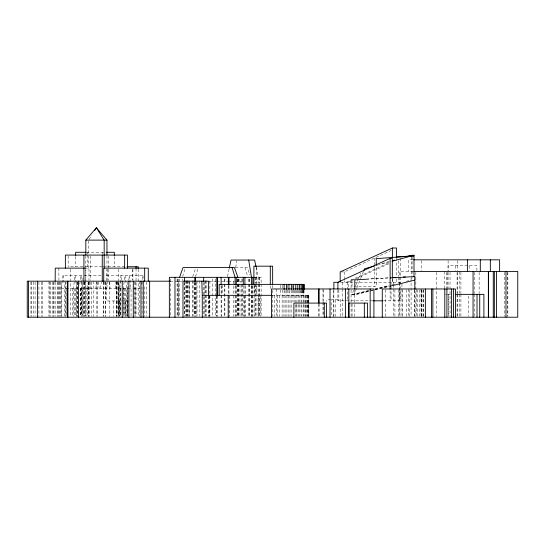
<?xml version="1.0" encoding="UTF-8"?>
<svg xmlns="http://www.w3.org/2000/svg" width="545" height="545" viewBox="0 0 545 545"><rect width="100%" height="100%" fill="white"/><g stroke="black" fill="none" stroke-linecap="round" stroke-linejoin="round"><path stroke-width="0.41" stroke-dasharray="2.73 2.04" d="M270.654 288.584L270.661 285.212M83.092 277.8L81.757 288.359L81.757 316.366M87.479 288.359L88.304 281.86M95.838 288.359L96.663 281.86M106.806 288.359L107.631 281.86M115.165 288.359L115.99 281.86M128.068 285.921L127.755 316.366M128.784 280.239L129.403 275.361L131.052 288.359L131.052 316.366M61.319 316.366L61.319 288.359L63.05 275.361L101.813 275.361M79.754 284.299L80.939 275.361L82.67 288.359L82.622 316.366M100.525 288.359L101.39 281.86M119.852 288.359L120.718 281.86M141.714 284.299L142.899 275.361L104.64 275.361M235.74 267.452L236.796 260.864M227.49 276.513L229.084 269.101M182.623 276.526L185.423 267.588M195.485 276.526L198.285 267.588M192.698 276.588L195.866 267.588M353.746 290.226L351.886 294.831L369.142 290.601M355.606 285.628L358.092 279.49M358.399 278.727L360.572 273.358M356.484 288.693L354.005 294.831L389.348 286.166M356.798 287.93L360.204 279.49M360.518 278.727L363.311 271.826M89.06 239.425L91.649 235.317M341.007 271.921L344.29 271.921L391.119 250.468M346.211 282.283L389.205 262.588M355.347 279.115L348.439 282.283L348.439 288.182M356.11 278.767L389.123 263.644M381.888 263.453L389.185 261.464M377.522 265.217L388.871 262.125M369.169 290.396L351.089 294.831L354.802 294.831L389.321 286.37M374.926 288.986L388.898 285.566M392.182 284.756L395.472 283.952M406.154 281.336L411.087 280.123M374.899 289.191L388.871 285.764M351.089 316.386L351.089 279.871L353.671 279.776M366.104 279.101L389.116 277.793M366.301 279.19L388.783 277.964M86.471 252.281L105.505 252.281M375.314 258.671L374.388 258.671L374.388 266.158M413.001 259.829L408.75 259.829L408.75 271.499M70.734 266.737L102.296 266.737M103.094 266.737L126.706 266.737M235.495 267.588L247.328 267.588L249.971 275.089M84.809 268.133L88.992 268.133L88.992 280.368M413.246 271.499L399.764 271.499L399.764 282.508M254.12 277.337L261.123 277.337L261.123 283.277M351.089 279.871L352.016 279.871L352.016 286.52L376.241 286.52L376.241 265.326M170.054 281.186L181.941 281.186M208.926 281.186L215.84 281.186M216.692 281.186L227.756 281.186M228.355 281.186L234.261 281.186M235.106 281.186L241.019 281.186L241.019 316.379M340.673 282.283L401.951 282.283M61.319 288.359L141.169 288.359M445.49 294.354L447.581 294.354M450.395 294.354L448.276 294.354L448.276 316.366M272.262 295.329L308.783 295.329L308.783 316.373M330.651 299.75L326.462 299.75L326.462 301.412M372.855 300.82L337.907 300.82L337.907 289.865M383.373 300.82L400.636 300.82L400.636 288.932M244.916 267.588L247.716 276.526M256.191 267.452L258.316 277.337L258.316 283.277M142.899 275.361L143.553 280.239M144.418 286.738L144.629 316.366M104.558 281.86L105.423 288.359M85.231 281.86L86.096 288.359L86.069 316.366M63.05 275.361L64.78 288.359L64.78 316.366M121.664 280.239L121.045 275.361L119.396 288.359L119.396 316.366M117.638 281.86L118.469 288.359M109.286 281.86L110.11 288.359M98.318 281.86L99.142 288.359M89.959 281.86L90.783 288.359M84.23 281.86L85.054 288.359L85.054 316.366M58.867 268.133L58.928 280.368M507.865 272.343L507.865 316.366M507.266 272.343L507.266 316.366M504.384 272.343L504.384 316.366M479.137 272.343L479.137 293.51M476.895 270.667L476.895 265.667L448.044 265.667L448.044 270.667M474.729 272.343L474.729 293.51M474.729 294.354L474.729 316.366M469.156 265.667L469.156 270.667M468.264 296.051L468.264 316.366M460.92 272.343L460.92 293.51M460.92 294.354L460.92 316.366M459.81 271.499L459.81 293.51M459.81 294.354L459.81 316.366M457.65 272.343L457.65 293.51M457.65 294.354L457.65 316.366M457.405 260.66L457.405 270.667M457.085 272.343L457.085 293.51M457.085 294.354L457.085 316.366M455.784 265.667L455.784 270.667M450.034 272.343L450.034 316.366M448.699 294.354L448.699 316.366M448.113 260.66L448.113 270.667M448.072 272.343L448.072 288.428M447.166 272.343L447.166 288.428M446.777 272.343L446.777 288.428M444.591 271.499L444.591 288.428M436.395 272.343L436.395 316.366M423.765 289.804L423.765 316.386M423.513 289.804L423.513 316.386M421.973 289.804L421.973 316.386M421.66 260.66L421.66 270.667M421.421 289.804L421.421 316.386M421.271 289.804L421.271 316.386M421.04 288.973L421.04 316.386M419.732 289.804L419.732 316.386M417.531 289.804L417.531 316.386M416.537 288.973L416.537 316.386M415.842 272.343L415.842 316.366M414.8 290.131L414.8 316.373M414.364 289.804L414.364 316.386M412.013 256.661L412.013 275.763M411.884 256.927L411.884 279.299M411.087 278.284L411.087 316.373M409.254 289.804L409.254 316.386M408.621 288.973L408.621 316.386M406.754 289.804L406.754 316.386M402.448 289.804L402.448 316.386M401.951 283.945L401.951 288.107M401.951 288.939L401.951 316.379M400.636 258.371L400.636 276.199M400.636 277.044L400.636 288.087M399.976 289.804L399.976 316.386M399.764 283.352L399.764 316.366M399.546 282.283L399.546 300.82M398.579 289.804L398.579 316.386M398.415 260.844L398.415 276.513M398.415 277.337L398.415 282.283M396.494 258.044L396.494 278.1M396.494 278.938L396.494 282.283M394.907 289.804L394.907 316.386M393.463 282.283L393.463 283.945M393.463 284.776L393.463 288.107M393.463 288.939L393.463 316.379M392.386 278.938L392.386 282.283M392.332 278.986L392.332 282.283M391.058 282.283L391.058 300.82M390.111 290.628L390.111 300.82M385.281 289.804L385.281 316.386M374.388 266.995L374.388 286.52M354.802 290.056L354.802 316.386M352.07 303.926L352.07 316.386M347.342 282.283L347.342 300.82M344.29 271.921L344.29 279.892M344.29 280.689L344.29 282.283M342.369 282.283L342.369 288.107M342.369 288.939L342.369 316.379M340.577 316.379L340.577 299.75L331.367 299.75L331.367 316.379M338.854 289.865L338.854 300.82M335.672 299.75L335.672 316.379M333.881 290.601L333.881 317.217M333.554 289.804L333.554 316.386M323.519 289.804L323.519 301.433M323.519 302.264L323.519 316.386M322.974 288.973L322.974 301.433M322.974 302.264L322.974 316.386M319.132 303.926L319.132 316.386M318.58 303.926L318.58 316.386M308.627 295.329L308.627 316.373M308.47 295.329L308.47 316.373M308.082 295.329L308.082 316.373M307.768 295.329L307.768 316.373M307.142 295.329L307.142 316.373M306.59 295.329L306.59 316.373M305.725 295.329L305.725 316.373M305.098 295.329L305.098 316.373M303.994 290.267L304.001 316.373M303.865 290.267L303.865 295.329M303.742 290.267L303.742 295.329M303.429 290.267L303.429 295.329M303.177 290.267L303.218 316.373M302.679 290.267L302.679 295.329M302.237 290.267L302.237 295.329M301.889 295.329L301.889 316.373M301.548 290.267L301.548 295.329M301.044 290.267L301.024 316.373M300.166 290.267L300.166 295.329M299.539 290.267L299.539 316.373M298.476 290.267L298.517 316.373M297.788 290.267L297.788 295.329M296.95 295.329L296.95 316.373M296.596 290.267L296.596 295.329M296.085 303.926L296.085 316.386M295.853 295.329L295.853 316.373M295.778 290.267L295.778 295.329M294.525 290.267L294.525 295.329M294.13 295.329L294.13 302.066M293.646 290.267L293.646 295.329M292.951 295.329L292.951 302.066M292.27 285.212L292.27 295.329M291.33 290.267L291.33 295.329M291.153 295.329L291.153 316.373M289.974 295.329L289.974 316.373M289.885 290.267L289.885 295.329M288.945 290.267L288.945 295.329M288.169 295.329L288.169 316.373M287.501 285.212L287.501 295.329M286.915 295.329L286.915 316.373M286.5 290.267L286.5 295.329M285.117 295.329L285.117 316.373M285.055 290.267L285.055 295.329M284.115 290.267L284.115 295.329M283.938 295.329L283.938 316.373M282.671 285.212L282.671 295.329M282.133 295.329L282.133 316.373M280.355 285.212L280.355 295.329M279.238 295.329L279.238 316.373M277.432 295.329L277.432 316.373M276.492 288.973L276.492 316.386M274.687 295.329L274.687 316.373M272.65 285.335L272.65 289.497M272.65 290.335L272.65 316.373M261.123 284.122L261.123 316.366M260.66 296.173L260.66 316.373M259.515 277.337L259.515 283.277M259.515 284.122L259.515 316.366M259.093 277.337L259.093 283.277M259.093 284.122L259.093 316.366M258.541 296.173L258.541 316.373M258.316 284.122L258.316 316.366M256.92 277.337L256.92 283.277M256.92 284.122L256.92 316.366M256.273 267.009L256.273 294.498M255.312 277.337L255.312 283.277M255.312 284.122L255.312 316.366M255.04 277.337L255.04 283.277M255.04 284.122L255.04 316.366M254.215 285.212L254.215 294.484M254.12 285.818L254.12 316.366M252.866 285.818L252.866 316.366M252.512 285.818L252.512 316.366M251.47 285.818L251.47 316.366M251.354 285.818L251.354 316.366M249.746 279.033L249.746 283.277M249.746 284.122L249.746 316.366M249.14 279.033L249.14 283.277M249.14 284.122L249.14 316.366M248.186 279.033L248.186 283.277M248.186 284.122L248.186 316.366M245.468 285.818L245.468 316.366M244.909 285.818L244.909 316.366M244.283 296.173L244.283 316.373M243.302 285.818L243.336 316.373M242.525 279.033L242.525 283.277M242.525 284.122L242.525 316.366M241.919 279.033L241.919 283.277M241.919 284.122L241.919 316.366M239.064 279.033L239.064 283.277M239.064 284.122L239.064 316.366M238.615 279.033L238.615 283.277M238.615 284.122L238.615 316.366M238.076 279.033L238.076 283.277M238.076 284.122L238.076 316.366M237.906 279.033L237.906 283.277M237.906 284.122L237.906 316.366M237.566 279.033L237.566 283.277M237.566 284.122L237.566 316.366M236.298 285.818L236.298 316.366M235.896 285.818L235.896 316.366M235.106 285.818L235.106 316.366M233.71 281.186L233.71 316.379M229.391 296.173L229.391 316.373M228.941 285.818L228.941 316.366M228.335 285.818L228.335 294.307M224.881 279.033L224.881 283.277M224.881 284.122L224.881 316.366M224.37 279.033L224.37 283.277M224.37 284.122L224.37 316.366M222.646 285.212L222.646 294.484M221.72 285.818L221.72 316.366M221.113 285.818L221.113 316.366M217.366 296.003L217.366 316.366M216.856 296.003L216.856 316.366M216.494 296.003L216.494 316.366M215.745 279.033L215.745 316.366M212.373 279.033L212.373 316.366M209.886 281.186L209.886 316.379M209.716 295.329L209.716 316.373M209.117 296.003L209.117 316.366M208.926 296.269L208.926 316.379M208.381 296.173L208.381 316.373M206.283 280.729L206.283 316.366M205.54 280.729L205.54 316.366M205.056 280.729L205.056 316.366M204.171 282.426L204.171 316.366M203.66 282.426L203.66 316.366M199.831 280.729L199.831 316.366M197.018 280.729L197.018 316.366M196.329 282.426L196.329 316.366M195.546 282.426L195.546 316.366M195.185 282.426L195.185 316.366M194.797 282.426L194.797 316.366M194.463 282.426L194.463 316.366M193.073 280.729L193.073 316.366M192.433 280.729L192.433 316.366M189.789 282.024L189.789 316.379M189.251 280.729L189.251 316.366M188.114 280.729L188.114 316.366M187.882 280.729L187.882 316.366M187.46 280.729L187.46 316.366M186.724 280.729L186.724 316.366M186.553 280.729L186.553 316.366M185.341 280.729L185.341 316.366M184.591 282.426L184.591 316.366M184.312 282.426L184.312 316.366M182.323 279.033L182.323 280.729M179.366 279.033L179.4 316.379M178.44 281.186L178.44 316.379M178.242 279.033L178.242 316.366M177.738 279.033L177.738 316.366M177.098 279.033L177.125 316.366M170.742 279.033L170.742 316.366M146.55 282.024L146.55 316.379M142.041 282.024L142.041 316.379M139.241 281.186L139.241 316.379M138.178 269.257L138.178 316.373M136.046 268.419L136.046 316.373M135.201 282.024L135.201 316.379M135.058 288.359L135.058 316.366M134.765 282.024L134.765 316.379M132.925 269.257L132.925 280.198M132.34 269.257L132.34 280.198M128.007 316.4L128.007 300.963L106.52 300.963L106.513 269.237M127.809 282.024L127.809 316.379M127.264 288.359L127.278 316.4M126.74 316.366L126.74 288.359L125.009 275.361L123.279 288.359L123.347 316.366M125.786 288.359L125.786 316.366M125.527 300.963L125.527 316.4M125.009 300.963L125.009 316.4M124.314 288.359L124.314 316.366M123.661 288.359L123.661 316.366M120.622 288.359L120.622 316.366M120.397 288.359L120.397 316.366M119.982 300.963L119.982 316.4M119.709 300.963L119.696 316.4M118.912 282.024L118.912 316.379M118.728 282.024L118.728 316.379M118.633 269.257L118.633 317.217M118.599 288.359L118.599 316.366M117.386 282.024L117.386 316.379M116.678 281.186L116.678 316.379M116.535 282.024L116.535 316.379M116.351 282.024L116.351 316.379M114.327 256.531L114.327 266.737M113.51 300.963L113.51 316.4M109.817 282.024L109.817 316.379M108.796 255.925L108.796 268.556M108.796 269.4L108.796 280.341M107.331 268.951L107.331 280.368M106.963 255.898L106.963 267.316M105.546 282.024L105.546 316.379M105.362 282.024L105.362 316.379M103.782 281.881L103.782 316.373M103.53 281.881L103.53 316.373M102.296 252.281L102.296 253.977M97.058 282.024L97.058 316.379M96.983 282.024L96.983 316.379M93.638 281.186L93.638 316.379M91.519 282.024L91.519 316.379M90.456 255.925L90.456 280.341M89.796 282.024L89.796 316.379M88.855 282.024L88.855 316.379M88.624 240.945L88.624 255.08M88.624 255.898L88.624 268.133M88.317 282.024L88.317 316.379M88.154 282.024L88.154 316.379M87.677 252.281L87.677 253.977M87.677 254.828L87.677 266.737M87.677 288.359L87.677 316.366M85.831 255.898L85.838 316.373M85.381 268.133L85.381 280.368M84.223 282.024L84.223 316.379M83.998 282.024L83.998 316.379M83.603 282.024L83.603 316.379M82.935 288.359L82.935 316.366M81.409 282.024L81.409 316.379M81.089 288.359L81.089 316.366M80.755 288.359L80.755 316.366M80.605 288.359L80.605 316.366M77.349 282.024L77.349 316.379M77.179 282.024L77.179 316.379M76.886 282.024L76.886 316.379M76.695 316.366L76.695 288.359L75.046 275.361L73.398 288.359L73.398 316.366M75.748 288.359L75.748 316.366M75.646 256.531L75.646 266.737M74.215 288.359L74.215 316.366M72.267 288.359L72.267 316.366M70.734 269.257L70.734 316.373M68.152 255.898L68.152 267.316M66.17 288.359L66.17 316.366M65.972 281.186L65.972 316.379M65.747 282.024L65.747 316.379M61.129 282.024L61.129 316.379M60.72 282.024L60.72 316.379M59.514 282.024L59.514 316.379M58.928 282.024L58.928 316.379M58.049 282.024L58.049 316.379M57.729 282.024L57.729 316.379M55.161 282.024L55.161 316.379M53.962 282.024L53.962 316.379M53.798 282.024L53.798 316.379M52.177 282.024L52.177 316.379M50.699 282.024L50.699 316.379M49.827 282.024L49.827 316.379M48.948 281.186L48.948 316.379M42.456 282.024L42.456 316.379M41.515 282.024L41.515 316.379M38.927 282.024L38.927 316.379M35.091 282.024L35.091 316.379M33.286 282.024L33.286 316.379M31.637 282.024L31.637 316.379M30.936 282.024L30.936 316.379"/><path stroke-width="0.82" d="M55.161 281.186L55.263 268.133L84.543 268.133M208.381 295.329L208.646 281.186L182.984 281.186L182.984 317.217M229.261 268.276L231.032 260.047L254.597 260.047L256.014 266.634M179.571 277.337L183.004 267.588L234.466 267.588L237.906 277.337M363.617 271.056L364.55 268.76L374.279 266.103M94.673 230.528L96.397 227.783L106.963 240.113L106.963 255.08M85.831 255.08L85.831 240.113L96.397 227.783L104.177 240.113L104.177 268.133M396.494 257.206L396.494 248.009L392.386 248.009L340.182 271.921L340.182 281.486M392.332 278.161L392.332 258.371L390.111 258.371L337.907 282.283L337.907 289.02M393.04 260.83L394.58 260.128M407.83 256.375L411.884 255.271L414.002 255.271L414.002 276.812M392.114 261.239L414.002 255.271M390.145 286.166L414.8 280.123M396.126 257.029L413.873 255.83L376.241 258.671L376.241 265.326M393.34 277.562L395.288 277.507M403.484 277.01L405.323 276.955M365.784 279.272L354.802 279.871L354.802 289.204M390.295 277.93L414.8 276.594L414.8 289.395M85.831 240.113L106.963 240.113M86.076 252.281L75.646 252.281L75.646 255.68M106.302 252.281L114.327 252.281L114.327 255.68M413.594 259.829L499.629 259.829L499.629 271.499M127.142 266.737L138.178 266.737L138.178 268.419M413.853 271.499L517.75 271.499L517.75 317.217L27.25 317.217L27.25 281.186L170.054 281.186M413.873 276.594L414.8 276.594M254.488 277.337L169.352 277.337L169.352 317.217M338.97 282.283L333.881 282.283L333.881 288.939M455.504 294.354L483.899 294.354L483.899 317.217M201.841 281.186L202.27 295.329L272.023 295.329M373.27 300.82L382.536 300.82M232.054 267.588L235.106 277.337L235.106 284.974M248.704 260.047L251.47 277.337L251.47 284.974M505.985 271.499L505.985 317.217M496.475 271.499L496.475 317.217M494.329 271.499L494.329 317.217M493.273 271.499L493.273 317.217M490.337 259.829L490.337 271.499M488.477 271.499L488.477 317.217M488.361 271.499L488.361 317.217M480.302 259.829L480.302 271.499M479.729 294.354L479.729 317.217M477.018 294.354L477.018 317.217M473.067 271.499L473.06 317.217M467.399 259.829L467.399 271.499M455.45 317.217L455.45 288.973L382.277 288.973L382.277 317.217M453.413 288.973L453.413 317.217M451.621 288.973L451.621 317.217M446.907 288.973L446.907 317.217M444.781 288.973L444.781 317.217M432.859 288.973L432.859 317.217M431.497 288.973L431.497 317.217M425.379 288.973L425.379 317.217M392.386 248.009L392.386 257.206M390.111 258.371L390.111 288.932M373.918 317.217L373.918 288.973L271.553 288.973L271.553 317.217M370.157 288.973L370.157 317.217M367.494 317.217L367.494 303.095L348.902 303.095L348.902 317.217M364.332 303.095L364.332 317.217M348.834 288.973L348.834 317.217M345.387 288.973L345.387 317.217M330.025 288.973L330.025 317.217M326.578 317.217L326.578 303.095L293.891 303.095L293.891 317.217M324.302 303.095L324.302 317.217M319.132 288.973L319.132 303.095M318.58 288.973L318.58 303.095M303.994 289.429L303.994 284.367L219.158 284.367L219.158 295.329M303.865 284.367L303.865 289.429M303.742 284.367L303.742 289.429M303.429 284.367L303.429 289.429M303.177 284.367L303.177 289.429M302.237 284.367L302.237 289.429M301.044 284.367L301.044 289.429M299.539 284.367L299.539 289.429M297.788 284.367L297.788 289.429M295.778 284.367L295.778 289.429M293.646 284.367L293.646 289.429M291.33 284.367L291.33 289.429M288.945 284.367L288.945 289.429M286.5 284.367L286.5 289.429M284.115 284.367L284.115 289.429M272.65 284.504L272.65 266.178L253.902 266.178L253.902 284.367M270.286 266.178L270.286 284.367M252.866 277.337L252.866 284.974M244.909 277.337L244.909 284.974M243.302 277.337L243.302 284.974M236.298 277.337L236.298 284.974M228.941 277.337L228.941 284.974M228.335 277.337L228.335 284.974M228.212 295.329L228.212 317.217M221.113 277.337L221.113 284.974M217.366 277.337L217.366 296.003M216.856 277.337L216.856 296.003M203.66 277.337L203.66 281.581M202.27 295.329L202.27 317.217M195.546 277.337L195.546 281.581M194.797 277.337L194.797 281.581M184.591 277.337L184.591 281.581M174.986 277.337L174.986 317.217M149.65 281.186L149.65 317.217M148.274 281.186L148.274 268.133L103.72 268.133L103.72 281.186M144.663 268.133L144.663 281.186M143.246 281.186L143.246 317.217M140.978 281.186L140.978 317.217M136.046 266.737L136.046 268.419M133.293 281.186L133.293 317.217M128.906 281.186L128.906 317.217M127.435 268.133L127.435 255.08L65.366 255.08L65.366 268.133M124.642 255.08L124.642 268.133M122.243 281.186L122.243 317.217M102.256 255.08L102.256 281.186M83.916 255.08L83.916 281.186M78.507 281.186L78.507 317.217M67.927 281.186L67.927 317.217M67.539 281.186L67.539 317.217M37.598 281.186L37.598 317.217M28.504 281.186L28.504 317.217"/></g></svg>
